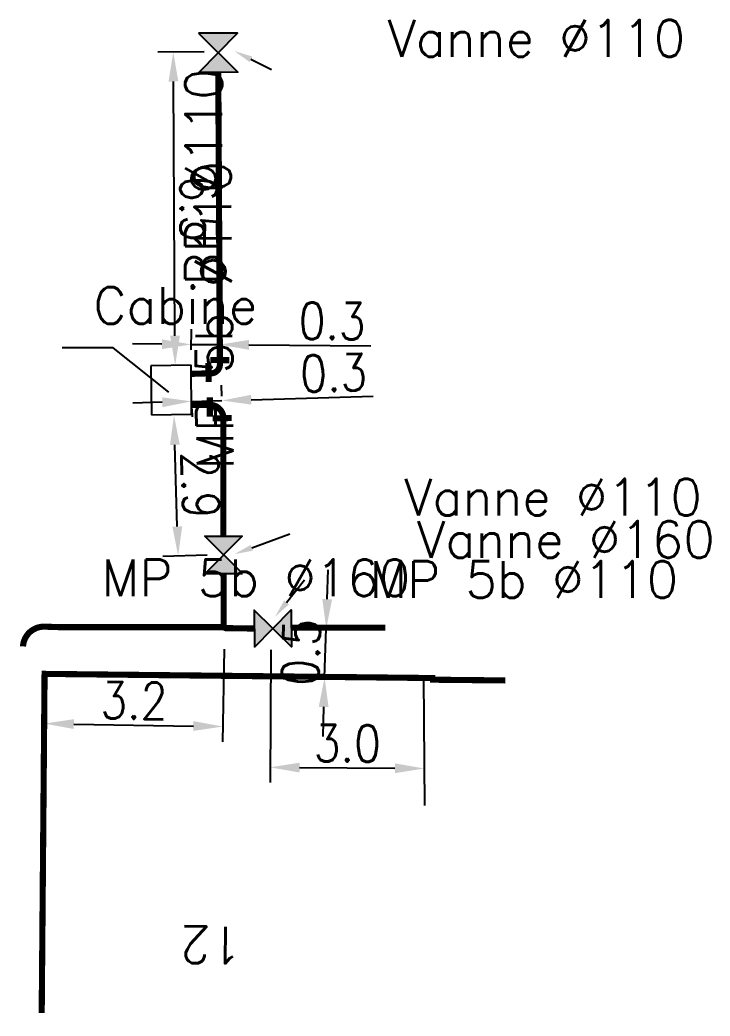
# Model space of a CAD drawing. Header units: millimetres. Extents: x 104988 to 105484, y 137061 to 138000.
# Drawn here: x 105215.37 to 105243.53, y 137621 to 137661.68 of the extents above; entities that cross this region are included whole.
import ezdxf
from ezdxf.enums import TextEntityAlignment as Align

# ---------------------------------------------------------------- set-up
doc = ezdxf.new("R2010")
doc.units = ezdxf.units.MM
doc.header["$PDMODE"] = 34
doc.linetypes.add('G_PE', pattern=[3.5, 2, -1.5])
doc.layers.get('0').update_dxf_attribs({"linetype": 'CONTINUOUS'})
doc.layers.get('DEFPOINTS').update_dxf_attribs({"linetype": 'CONTINUOUS'})
for name, color, linetype in [('BB01', 7, 'CONTINUOUS'), ('BB02', 7, 'CONTINUOUS'), ('BB06', 7, 'CONTINUOUS'), ('G_120', 4, 'CONTINUOUS'), ('G_300', 7, 'CONTINUOUS'), ('L_140', 3, 'CONTINUOUS')]:
    doc.layers.add(name, color=color, linetype=linetype)
doc.styles.add('G_ROMANS', font='ROMANS.SHX', dxfattribs={"width": 0.75})
doc.styles.get("Standard").update_dxf_attribs({"font": 'romans.shx', "width": 0.85})
doc.dimstyles.get("Standard").update_dxf_attribs({"dimtxt": 1.5, "dimasz": 1.2, "dimexe": 0.625, "dimexo": 0.625, "dimgap": 0.25, "dimtad": 1, "dimdec": 1, "dimzin": 0, "dimdsep": 46, "dimtxsty": 'Standard', "dimcen": -0.5, "dimadec": 0, "dimazin": 0, "dimtfac": 1, "dimtdec": 1, "dimtmove": 0, "dimatfit": 3, "dimfxl": 0, "dimtolj": 1, "dimtzin": 0, "dimarcsym": 0})

# ---------------------------------------------------------------- blocks, each defined once
blk = doc.blocks.new('*D181')
at = {"layer": 'DEFPOINTS', "color": 0, "linetype": 'Continuous', "transparency": 16777216}
for p in [(105225.616, 137636.579), (105231.869, 137631.109), (105231.869, 137631.109)]:
    blk.add_point(p, dxfattribs=at)
at = {"layer": 'L_140', "color": 0, "linetype": 'Continuous', "lineweight": -2, "transparency": 16777216}
for p, q in [((105225.611, 137635.954), (105225.572, 137630.53)), ((105226.776, 137631.146), (105230.669, 137631.117)), ((105231.865, 137630.484), (105231.865, 137630.484))]:
    blk.add_line(p, q, dxfattribs=at)
at = {"layer": 'L_140', "color": 0, "linetype": 'Continuous', "transparency": 16777216}
for points in [[(105226.778, 137631.346), (105226.775, 137630.946), (105225.576, 137631.155)], [(105230.671, 137631.317), (105230.668, 137630.917), (105231.869, 137631.109)]]:
    blk.add_solid(points, dxfattribs=at)
at = {"layer": 'L_140', "color": 0, "linetype": 'Continuous', "transparency": 16777216, "insert": (105228.73, 137632.132), "char_height": 1.5, "attachment_point": 5, "rotation": 359.5804}
blk.add_mtext('\\A1;3.0', dxfattribs=at)
blk = doc.blocks.new('*D182')
at = {"layer": 'DEFPOINTS', "color": 0, "linetype": 'Continuous', "transparency": 16777216}
for p in [(105227.082, 137636.847), (105227.866, 137636.821), (105227.027, 137634.846)]:
    blk.add_point(p, dxfattribs=at)
at = {"layer": 'L_140', "color": 0, "linetype": 'Continuous', "lineweight": -2, "transparency": 16777216}
for p, q in [((105227.906, 137638.021), (105227.945, 137639.22)), ((105227.706, 137636.827), (105228.491, 137636.801)), ((105227.8, 137634.82), (105227.866, 137636.821)), ((105227.651, 137634.825), (105228.425, 137634.799)), ((105227.761, 137633.621), (105227.721, 137632.421))]:
    blk.add_line(p, q, dxfattribs=at)
at = {"layer": 'L_140', "color": 0, "linetype": 'Continuous', "transparency": 16777216}
for points in [[(105227.706, 137638.027), (105228.106, 137638.014), (105227.866, 137636.821)], [(105227.561, 137633.627), (105227.961, 137633.614), (105227.8, 137634.82)]]:
    blk.add_solid(points, dxfattribs=at)
at = {"layer": 'L_140', "color": 0, "linetype": 'Continuous', "transparency": 16777216, "insert": (105226.834, 137635.854), "char_height": 1.5, "attachment_point": 5, "rotation": 88.1091}
blk.add_mtext('\\A1;0.5', dxfattribs=at)
blk = doc.blocks.new('*D183')
at = {"layer": 'DEFPOINTS', "color": 0, "linetype": 'Continuous', "transparency": 16777216}
for p in [(105223.708, 137636.6), (105216.384, 137634.133), (105223.646, 137632.822)]:
    blk.add_point(p, dxfattribs=at)
at = {"layer": 'L_140', "color": 0, "linetype": 'Continuous', "lineweight": -2, "transparency": 16777216}
for p, q in [((105223.697, 137635.975), (105223.635, 137632.197)), ((105216.374, 137633.508), (105216.354, 137632.317)), ((105217.564, 137632.922), (105222.446, 137632.842))]:
    blk.add_line(p, q, dxfattribs=at)
at = {"layer": 'L_140', "color": 0, "linetype": 'Continuous', "transparency": 16777216}
for points in [[(105217.568, 137633.122), (105217.561, 137632.722), (105216.365, 137632.942)], [(105222.449, 137633.042), (105222.442, 137632.642), (105223.646, 137632.822)]]:
    blk.add_solid(points, dxfattribs=at)
at = {"layer": 'L_140', "color": 0, "linetype": 'Continuous', "transparency": 16777216, "insert": (105220.022, 137633.882), "char_height": 1.5, "attachment_point": 5, "rotation": 359.056}
blk.add_mtext('\\A1;3.2', dxfattribs=at)
blk = doc.blocks.new('*D184')
at = {"layer": 'DEFPOINTS', "color": 0, "linetype": 'Continuous', "transparency": 16777216}
for p in [(105222.366, 137646.42), (105223.607, 137646.134), (105223.619, 137645.683)]:
    blk.add_point(p, dxfattribs=at)
at = {"layer": 'L_140', "color": 0, "linetype": 'Continuous', "lineweight": -2, "transparency": 16777216}
for p, q in [((105223.602, 137646.308), (105223.589, 137646.758)), ((105221.176, 137646.065), (105219.976, 137646.031)), ((105222.375, 137646.099), (105223.607, 137646.134)), ((105224.806, 137646.167), (105229.783, 137646.308)), ((105222.384, 137645.795), (105222.393, 137645.474))]:
    blk.add_line(p, q, dxfattribs=at)
at = {"layer": 'L_140', "color": 0, "linetype": 'Continuous', "transparency": 16777216}
for points in [[(105224.801, 137646.367), (105224.812, 137645.968), (105223.607, 137646.134)], [(105221.17, 137646.265), (105221.182, 137645.865), (105222.375, 137646.099)]]:
    blk.add_solid(points, dxfattribs=at)
at = {"layer": 'L_140', "color": 0, "linetype": 'Continuous', "transparency": 16777216, "insert": (105228.169, 137647.263), "char_height": 1.5, "attachment_point": 5, "rotation": 1.6206}
blk.add_mtext('\\A1;0.3', dxfattribs=at)
blk = doc.blocks.new('*D185')
at = {"layer": 'DEFPOINTS', "color": 0, "linetype": 'Continuous', "transparency": 16777216}
for p in [(105221.653, 137645.524), (105221.653, 137645.524), (105223.626, 137639.842)]:
    blk.add_point(p, dxfattribs=at)
at = {"layer": 'L_140', "color": 0, "linetype": 'Continuous', "lineweight": -2, "transparency": 16777216}
for p, q in [((105221.788, 137640.988), (105221.689, 137644.325)), ((105223.002, 137639.823), (105221.198, 137639.77))]:
    blk.add_line(p, q, dxfattribs=at)
at = {"layer": 'L_140', "color": 0, "linetype": 'Continuous', "transparency": 16777216}
for points in [[(105221.889, 137644.331), (105221.489, 137644.319), (105221.653, 137645.524)], [(105221.988, 137640.994), (105221.588, 137640.982), (105221.823, 137639.789)]]:
    blk.add_solid(points, dxfattribs=at)
at = {"layer": 'L_140', "color": 0, "linetype": 'Continuous', "transparency": 16777216, "insert": (105222.738, 137642.686), "char_height": 1.5, "attachment_point": 5, "rotation": 271.6952}
blk.add_mtext('\\A1;2.9', dxfattribs=at)
blk = doc.blocks.new('*D186')
at = {"layer": 'DEFPOINTS', "color": 0, "linetype": 'Continuous', "transparency": 16777216}
for p in [(105223.509, 137648.417), (105223.51, 137648.505), (105222.352, 137647.58)]:
    blk.add_point(p, dxfattribs=at)
at = {"layer": 'L_140', "color": 0, "linetype": 'Continuous', "lineweight": -2, "transparency": 16777216}
for p, q in [((105222.357, 137648.205), (105222.363, 137649.05)), ((105221.158, 137648.434), (105219.959, 137648.443)), ((105222.358, 137648.425), (105223.509, 137648.417)), ((105224.709, 137648.408), (105229.688, 137648.372)), ((105223.505, 137647.88), (105223.505, 137647.792))]:
    blk.add_line(p, q, dxfattribs=at)
at = {"layer": 'L_140', "color": 0, "linetype": 'Continuous', "transparency": 16777216}
for points in [[(105221.16, 137648.634), (105221.157, 137648.234), (105222.358, 137648.425)], [(105224.711, 137648.608), (105224.708, 137648.208), (105223.509, 137648.417)]]:
    blk.add_solid(points, dxfattribs=at)
at = {"layer": 'L_140', "color": 0, "linetype": 'Continuous', "transparency": 16777216, "insert": (105228.109, 137649.383), "char_height": 1.5, "attachment_point": 5, "rotation": 359.5804}
blk.add_mtext('\\A1;0.3', dxfattribs=at)
blk = doc.blocks.new('*D187')
at = {"layer": 'DEFPOINTS', "color": 0, "linetype": 'Continuous', "transparency": 16777216}
for p in [(105221.623, 137660.362), (105223.51, 137660.374), (105221.691, 137647.58)]:
    blk.add_point(p, dxfattribs=at)
at = {"layer": 'L_140', "color": 0, "linetype": 'Continuous', "lineweight": -2, "transparency": 16777216}
for p, q in [((105222.885, 137660.37), (105220.998, 137660.358)), ((105221.694, 137648.78), (105221.631, 137659.162)), ((105222.316, 137647.583), (105222.326, 137647.583))]:
    blk.add_line(p, q, dxfattribs=at)
at = {"layer": 'L_140', "color": 0, "linetype": 'Continuous', "transparency": 16777216}
for points in [[(105221.831, 137659.163), (105221.431, 137659.161), (105221.623, 137660.362)], [(105221.894, 137648.781), (105221.494, 137648.778), (105221.701, 137647.58)]]:
    blk.add_solid(points, dxfattribs=at)
at = {"layer": 'L_140', "color": 0, "linetype": 'Continuous', "transparency": 16777216, "insert": (105222.662, 137653.977), "char_height": 1.5, "attachment_point": 5, "rotation": 270.3474}
blk.add_mtext('\\A1;6.5', dxfattribs=at)
blk = doc.blocks.new('G_300_04')
at = {"linetype": 'Continuous'}
h = blk.add_hatch(color=0, dxfattribs=at)
h.paths.add_polyline_path([(-1, 1), (-1, -1), (0, 0)])
h.paths.add_polyline_path([(1, 1), (0, 0), (1, -1)])
at = {"color": 0, "linetype": 'Continuous', "flags": 128}
blk.add_lwpolyline([(-1, -1), (1, 1), (1, -1), (-1, 1)], close=True, dxfattribs=at)
at = {"color": 0, "linetype": 'Continuous', "style": 'G_ROMANS', "width": 0.75}
blk.add_attdef('NUM', text='', height=1.5, dxfattribs=at).set_placement((0, 2.1), align=Align.MIDDLE_CENTER)
at = {"color": 0, "linetype": 'Continuous', "style": 'G_ROMANS', "width": 0.75, "flags": 3}
for tag, p in [('DEF_LEG', (0, -5)), ('DEF_COUP', (0, -7.5)), ('DEF_TYPE', (0, -10))]:
    blk.add_attdef(tag, text='', height=1.2, dxfattribs=at).set_placement(p, align=Align.MIDDLE)

msp = doc.modelspace()

# ---------------------------------------------------------------- linework, layer by layer
at = {"layer": 'BB01', "const_width": 0.25, "flags": 128}
msp.add_lwpolyline([(105235.175, 137634.704), (105232.215, 137634.734), (105232.206, 137634.802), (105216.371, 137634.972), (105216.254, 137621.123)], dxfattribs=at)
at = {"layer": 'BB02'}
msp.add_line((105231.832, 137634.812), (105231.874, 137629.603), dxfattribs=at)
at = {"layer": 'G_120', "linetype": 'G_PE', "const_width": 0.25, "flags": 128}
for points in [[(105222.372, 137645.95), (105223.107, 137645.959, -0.378531), (105223.667, 137645.478), (105223.667, 137640.603)], [(105223.682, 137637.159), (105223.682, 137636.881), (105216.952, 137636.881), (105216.375, 137636.9, 0.407032), (105215.491, 137636.093, 1.059633)]]:
    msp.add_lwpolyline(points, format="xyb", dxfattribs=at)
for points in [[(105223.682, 137639.072), (105223.682, 137637.159)], [(105223.682, 137636.842), (105224.932, 137636.823)], [(105226.451, 137636.861), (105230.277, 137636.861)]]:
    msp.add_lwpolyline(points, dxfattribs=at)
at = {"layer": 'L_140', "linetype": 'G_PE'}
for p, q in [((105224.793, 137660.068), (105225.627, 137659.651)), ((105224.826, 137640.12), (105226.38, 137640.689)), ((105226.246, 137637.889), (105226.982, 137638.808))]:
    msp.add_line(p, q, dxfattribs=at)
at = {"layer": 'L_140', "linetype": 'Continuous'}
for p, q in [((105219.17, 137648.281), (105217.091, 137648.281)), ((105221.449, 137646.472), (105219.17, 137648.281)), ((105222.349, 137647.573), (105220.708, 137647.552)), ((105220.708, 137647.552), (105220.733, 137645.552)), ((105222.374, 137645.573), (105222.349, 137647.573)), ((105220.733, 137645.552), (105222.374, 137645.573))]:
    msp.add_line(p, q, dxfattribs=at)
at = {"layer": 'L_140', "const_width": 0.25, "flags": 128}
for points in [[(105223.46, 137659.539), (105223.527, 137647.611, -0.414197), (105223.164, 137647.244)], [(105223.164, 137647.244, -0.0355), (105223.112, 137647.247), (105222.35, 137647.222)]]:
    msp.add_lwpolyline(points, format="xyb", dxfattribs=at)
at = {"layer": 'L_140', "linetype": 'G_PE', "const_width": 0.25, "flags": 128}
for points in [[(105223.07, 137646.894), (105223.057, 137647.674)], [(105223.916, 137647.781), (105223.136, 137647.787)], [(105223.118, 137646.261), (105223.116, 137645.481)], [(105224.01, 137645.42), (105223.23, 137645.403)]]:
    msp.add_lwpolyline(points, dxfattribs=at)
at = {"layer": 'L_140', "linetype": 'G_PE'}
for points in [[(105224.737, 137659.957), (105224.849, 137660.18), (105224.122, 137660.404)], [(105224.869, 137640.002), (105224.783, 137640.237), (105224.122, 137639.862)], [(105226.344, 137637.811), (105226.149, 137637.967), (105225.778, 137637.303)]]:
    msp.add_solid(points, dxfattribs=at)

# ---------------------------------------------------------------- block references
at = {"layer": 'G_300'}
for p, xscale, yscale, zscale, rotation in [((105223.455, 137660.337), 0.7981668519560918, 0.7981668519560918, 0.7981668519560918, 270.3219832920217), ((105223.678, 137639.833), 0.7615286417771351, 0.7615286417771351, 0.7615286417771351, 90.32198329260774), ((105225.688, 137636.827), 0.7565084787946545, 0.7565084787946545, 0.7565084787946545, 0.3219832939208711)]:
    msp.add_blockref('G_300_04', p, dxfattribs=dict(at, xscale=xscale, yscale=yscale, zscale=zscale, rotation=rotation))

# ---------------------------------------------------------------- texts
at = {"layer": 'BB06', "linetype": 'Continuous'}
msp.add_text('12', height=1.5, rotation=179.4643, dxfattribs=at).set_placement((105224.461, 137625.092), align=Align.BOTTOM_LEFT)
at = {"layer": 'G_120', "linetype": 'Continuous'}
msp.add_text('MP 5b %%C110', height=1.5, rotation=90.5163, dxfattribs=at).set_placement((105224.532, 137643.322), align=Align.BOTTOM_LEFT)
for s, p in [('MP 5b %%C160', (105218.7, 137637.693)), ('MP 5b %%c110', (105229.627, 137637.626))]:
    msp.add_text(s, height=1.5, dxfattribs=at).set_placement(p, align=Align.BOTTOM_LEFT)
at = {"layer": 'L_140', "linetype": 'Continuous'}
for s, p in [('Vanne %%C110', (105230.369, 137659.726)), ('Cabine ', (105218.365, 137648.817)), ('Vanne %%C110', (105231.047, 137640.99)), ('Vanne %%C160', (105231.574, 137639.26))]:
    msp.add_text(s, height=1.5, dxfattribs=at).set_placement(p, align=Align.BOTTOM_LEFT)
msp.add_text('BP %%C110', height=1.5, rotation=90, dxfattribs=at).set_placement((105224.063, 137650.827), align=Align.BOTTOM_LEFT)

# ---------------------------------------------------------------- dimensions: what is measured, and where the dimension line sits
for base, p1, p2, angle, text, picture, middle in [((105221.623, 137660.362), (105221.691, 137647.58), (105223.51, 137660.374), 90.3474, '6.5', '*D187', (105222.662, 137653.977)), ((105221.653, 137645.524), (105223.626, 137639.842), (105221.653, 137645.524), 91.6952, '2.9', '*D185', (105222.738, 137642.686)), ((105223.646, 137632.822), (105216.384, 137634.133), (105223.708, 137636.6), 359.056, '3.2', '*D183', (105220.022, 137633.882)), ((105231.869, 137631.109), (105225.616, 137636.579), (105231.869, 137631.109), 359.5804, '3.0', '*D181', (105228.73, 137632.132))]:
    dim = msp.add_linear_dim(base=base, p1=p1, p2=p2, angle=angle, text=text, dimstyle='Standard', dxfattribs=at)
    dim.commit()
    dim.dimension.update_dxf_attribs({"geometry": picture, "text_midpoint": middle})
for base, p1, p2, angle, text, picture, middle in [((105223.509, 137648.417), (105222.352, 137647.58), (105223.51, 137648.505), 359.5804, '0.3', '*D186', (105228.102, 137648.383)), ((105223.607, 137646.134), (105222.366, 137646.42), (105223.619, 137645.683), 1.6206, '0.3', '*D184', (105228.198, 137646.263)), ((105227.866, 137636.821), (105227.027, 137634.846), (105227.082, 137636.847), 88.1091, '0.5', '*D182', (105227.833, 137635.821))]:
    dim = msp.add_linear_dim(base=base, p1=p1, p2=p2, angle=angle, text=text, dimstyle='Standard', dxfattribs=at)
    dim.commit()
    dim.dimension.update_dxf_attribs({"geometry": picture, "text_midpoint": middle, "dimtype": 160})

doc.saveas('drawing.dxf')
